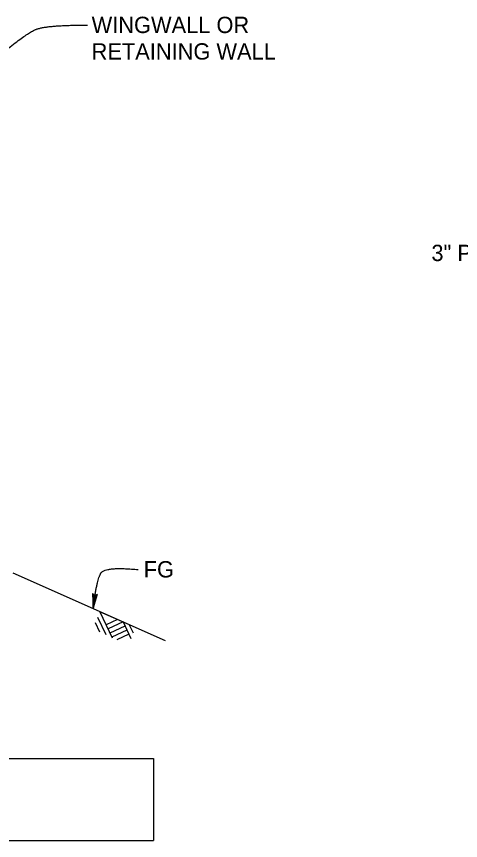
# Model space of a CAD drawing. Extents: x -893 to 867, y -474 to 712.
# Drawn here: x -503.7 to -306.4, y -244.8 to 120.9 of the extents above; entities that cross this region are included whole.
import ezdxf

# ---------------------------------------------------------------- set-up
doc = ezdxf.new("R2010")
doc.units = 0
for name, color, linetype in [('12 Coord Grid', 7, 'Continuous'), ('14 Ramp Anno', 7, 'Continuous'), ('211 Not Assigned', 7, 'Continuous'), ('212 Leaders and Dim Lines', 7, 'Continuous'), ('214 Text and Titles', 7, 'Continuous'), ('240 Concrete', 7, 'Continuous')]:
    doc.layers.add(name, color=color, linetype=linetype)

msp = doc.modelspace()

# ---------------------------------------------------------------- linework, layer by layer
at = {"layer": '12 Coord Grid'}
msp.add_open_spline([(-518.1, 97.92), (-499.88, 113.35), (-489.84, 117.09), (-472.08, 117.09)], degree=2, dxfattribs=at)
at = {"layer": '14 Ramp Anno'}
for p, q in [((-467.66, -145.68), (-464.03, -153.44)), ((-466.58, -143.26), (-461.18, -154.82)), ((-468.73, -148.1), (-466.81, -152.22)), ((-458.75, -146.73), (-463.85, -149.11)), ((-456.33, -147.81), (-463, -150.92)), ((-455.49, -149.62), (-462.15, -152.74)), ((-456.32, -147.81), (-452.9, -155.13)), ((-453.54, -149.04), (-451.83, -152.7)), ((-454.64, -151.44), (-461.31, -154.55)), ((-453.8, -153.25), (-459.05, -155.71))]:
    msp.add_line(p, q, dxfattribs=at)
msp.add_lwpolyline([(-450.75, -150.28), (-466.58, -143.26)], dxfattribs=at)
at = {"layer": '211 Not Assigned'}
msp.add_line((-505.28, -126.08), (-437.68, -156.08), dxfattribs=at)
at = {"layer": '212 Leaders and Dim Lines'}
for p, q in [((-469.4, -135.61), (-469.9, -135.2)), ((-469.9, -135.2), (-469.66, -141.89)), ((-469.65, -135.41), (-469.66, -141.89)), ((-469.66, -141.89), (-467.72, -135.49)), ((-469.66, -141.89), (-469.4, -135.61)), ((-469.66, -141.89), (-468.01, -135.62)), ((-468.31, -135.75), (-469.66, -141.89)), ((-469.66, -141.89), (-469.15, -135.81)), ((-468.6, -135.88), (-469.66, -141.89)), ((-468.9, -136.02), (-469.66, -141.89)), ((-469.4, -135.61), (-468.9, -136.02)), ((-468.9, -136.02), (-468.31, -135.75)), ((-468.31, -135.75), (-467.72, -135.49))]:
    msp.add_line(p, q, dxfattribs=at)
msp.add_open_spline([(-469.66, -141.89), (-467.98, -128.98), (-464.21, -123.19), (-449.61, -124.57)], degree=2, dxfattribs=at)
at = {"layer": '240 Concrete'}
for p, q in [((-651.11, -208.36), (-442.78, -208.36)), ((-442.78, -208.36), (-442.78, -244.83)), ((-651.11, -244.83), (-442.78, -244.83))]:
    msp.add_line(p, q, dxfattribs=at)

# ---------------------------------------------------------------- texts
at = {"layer": '214 Text and Titles'}
for s, p in [('WINGWALL OR ', (-470.28, 113.54)), ('RETAINING WALL', (-470.28, 101.77)), ('3" PLASTIC PIPE', (-319.32, 12.34)), ('FG', (-447.15, -128.08))]:
    msp.add_text(s, height=7.247, dxfattribs=at).set_placement(p)

doc.saveas('drawing.dxf')
